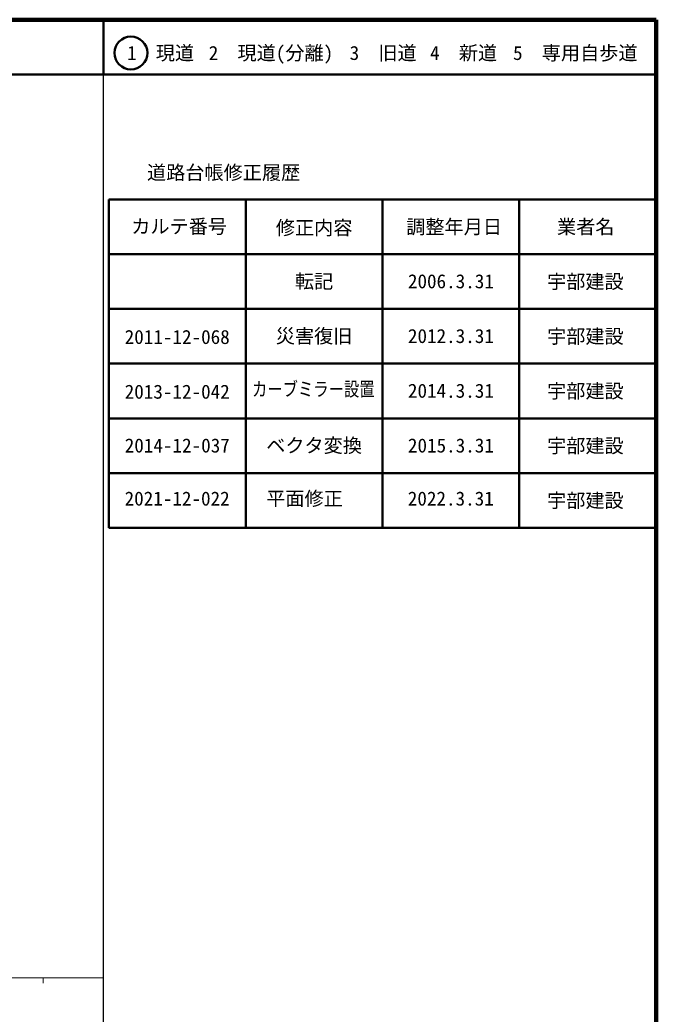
# Model space of a CAD drawing. Units: millimetres, scale not verified. Extents: x 40000 to 680000, y 20000 to 380000.
# Drawn here: x 563738 to 680000, y 198357 to 380000 of the extents above; entities that cross this region are included whole.
import ezdxf
from ezdxf.enums import TextEntityAlignment as Align

# ---------------------------------------------------------------- set-up
doc = ezdxf.new("R2010")
doc.units = ezdxf.units.MM
doc.header["$LTSCALE"] = 1000
for name, color, linetype, lineweight in [('M-BGD', 7, 'Continuous', 13), ('M-TTL', 2, 'Continuous', 140), ('M-TTL-BAND', 7, 'Continuous', 13), ('M-TTL-FRAM', 2, 'Continuous', 50), ('M-TTL-LINE', 7, 'Continuous', 50)]:
    doc.layers.add(name, color=color, linetype=linetype, lineweight=lineweight)
doc.layers.add('M-TTL-TXT', color=7, linetype='Continuous')
doc.styles.add('ＭＳ ゴシック', font='')
doc.styles.get('ＭＳ ゴシック').set_extended_font_data('MS Gothic')

msp = doc.modelspace()

# ---------------------------------------------------------------- linework, layer by layer
at = {"layer": 'M-TTL'}
for p, q in [((680000, 380000), (40000, 380000)), ((680000, 20000), (680000, 380000))]:
    msp.add_line(p, q, dxfattribs=at)
at = {"layer": 'M-TTL-BAND', "lineweight": 25}
msp.add_line((579000, 20000), (579000, 370000), dxfattribs=at)
at = {"layer": 'M-TTL-BAND'}
for p, q in [((40000, 205000), (579000, 205000)), ((568000, 205000), (568000, 204000))]:
    msp.add_line(p, q, dxfattribs=at)
at = {"layer": 'M-TTL-FRAM'}
for p, q in [((580000, 347197), (580000, 287197)), ((580000, 347197), (680000, 347197)), ((580000, 287197), (680000, 287197))]:
    msp.add_line(p, q, dxfattribs=at)
at = {"layer": 'M-TTL-LINE'}
for p, q in [((579000, 380000), (579000, 370000)), ((40000, 370000), (680000, 370000)), ((605000, 347197), (605000, 287197)), ((630000, 347197), (630000, 287197)), ((655000, 347197), (655000, 287197)), ((580000, 337197), (680000, 337197)), ((580000, 327197), (680000, 327197)), ((580000, 317197), (680000, 317197)), ((580000, 307197), (680000, 307197)), ((580000, 297197), (680000, 297197))]:
    msp.add_line(p, q, dxfattribs=at)
msp.add_circle((584031, 373958), 3000, dxfattribs=at)

# ---------------------------------------------------------------- texts
at = {"layer": 'M-BGD', "style": 'ＭＳ ゴシック'}
for s, p in [('2011-12-068', (592489, 320021)), ('2013-12-042', (592489, 310021))]:
    msp.add_text(s, height=2566, dxfattribs=at).set_placement(p, align=Align.BOTTOM_CENTER)
at = {"layer": 'M-TTL-TXT', "style": 'ＭＳ ゴシック'}
for s, p in [('1\u3000現道', (589448, 373958)), ('2\u3000現道(分離)', (609619, 373958)), ('3\u3000旧道', (630121, 373958)), ('4\u3000新道', (644824, 373958)), ('5\u3000専用自歩道', (665228, 373958)), ('道路台帳修正履歴', (600968, 352113)), ('カルテ番号', (592839, 342277)), ('修正内容', (617509, 342023)), ('調整年月日', (643089, 342197)), ('業者名', (667134, 342197)), ('転記', (617500, 332245)), ('2006.3.31', (642500, 332245)), ('宇部建設', (667077, 332189)), ('災害復旧', (617500, 322245)), ('2012.3.31', (642500, 322245)), ('宇部建設', (667077, 322189)), ('2014.3.31', (642500, 312245)), ('宇部建設', (667077, 312189)), ('2014-12-037', (592500, 302245)), ('ベクタ変換', (617500, 302245)), ('2015.3.31', (642500, 302245)), ('宇部建設', (667077, 302189)), ('宇部建設', (667077, 292189))]:
    msp.add_text(s, height=2566, dxfattribs=at).set_placement(p, align=Align.MIDDLE_CENTER)
at = {"layer": 'M-TTL-TXT', "style": 'ＭＳ ゴシック', "width": 0.8}
msp.add_text('カーブミラー設置', height=2566, dxfattribs=at).set_placement((606158, 310495), align=Align.BOTTOM_LEFT)
at = {"layer": 'M-TTL-TXT', "style": 'ＭＳ ゴシック'}
for s, p in [('2021-12-022', (582875, 290495)), ('平面修正', (608750, 290495)), ('2022.3.31', (634625, 290495))]:
    msp.add_text(s, height=2566, dxfattribs=at).set_placement(p, align=Align.BOTTOM_LEFT)

doc.saveas('drawing.dxf')
